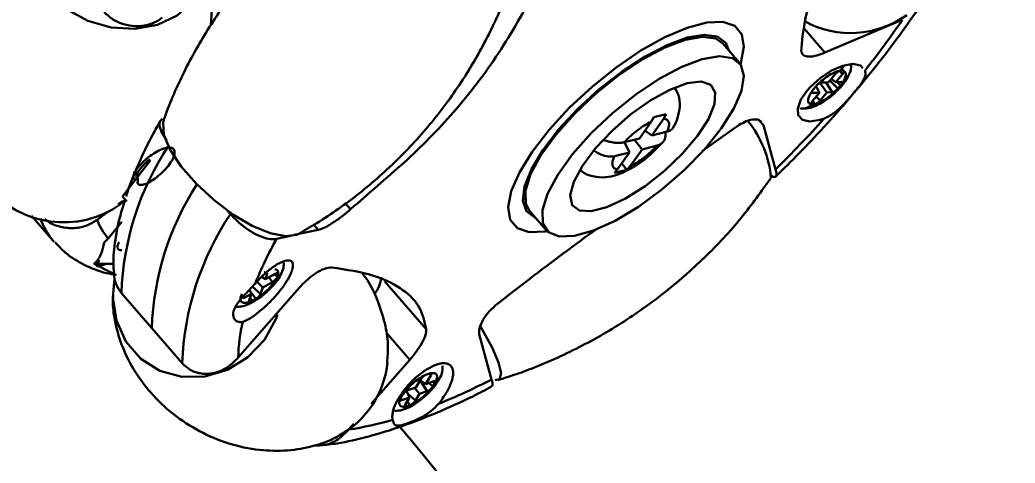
# Model space of a CAD drawing. Header units: millimetres. Extents: x 786 to 1380, y -734 to -314.
# Drawn here: x 1003.6 to 1030.66, y -477.11 to -465.05 of the extents above; entities that cross this region are included whole.
import ezdxf
from ezdxf import colors
from ezdxf.entities.mleader import LeaderData, LeaderLine
from ezdxf.math import Vec2, Vec3

# ---------------------------------------------------------------- set-up
doc = ezdxf.new("R2010")
doc.units = ezdxf.units.MM
doc.layers.add('粗实线层', color=7, linetype='Continuous', lineweight=15)

msp = doc.modelspace()

# ---------------------------------------------------------------- linework, layer by layer
at = {"layer": '粗实线层', "color": 7, "linetype": 'Continuous', "lineweight": 30}
for p, q in [((1025.4931, -465.9397), (1027.5949, -465.0511)), ((1021.9175, -465.538), (1021.8849, -465.5003)), ((1021.9878, -465.5262), (1021.9646, -465.4842)), ((1022.4306, -465.5316), (1022.4313, -465.469)), ((1023.1704, -466.221), (1022.7112, -465.6906)), ((1025.9256, -466.4291), (1025.9214, -466.4293)), ((1025.9833, -466.427), (1025.9256, -466.4291)), ((1025.7653, -466.5309), (1025.5797, -466.75)), ((1025.7863, -466.7424), (1025.6617, -466.6532)), ((1025.7863, -466.7424), (1025.9719, -466.5233)), ((1025.9287, -466.7371), (1025.7863, -466.7424)), ((1025.1737, -466.943), (1025.1476, -466.9799)), ((1025.2455, -466.8582), (1025.1737, -466.943)), ((1025.2822, -466.8209), (1025.2455, -466.8582)), ((1025.3403, -467.0328), (1025.2507, -466.8529)), ((1025.5468, -467.0251), (1025.3612, -466.7679)), ((1025.5797, -466.75), (1025.4016, -466.7566)), ((1025.6799, -467.0752), (1025.8086, -466.9556)), ((1025.8086, -466.9556), (1025.8453, -466.9182)), ((1025.8453, -466.9182), (1025.9171, -466.8334)), ((1025.9171, -466.8334), (1025.9432, -466.7966)), ((1025.3403, -467.0328), (1025.1547, -467.2519)), ((1025.1621, -467.0393), (1025.3403, -467.0328)), ((1025.3612, -467.2443), (1025.5468, -467.0251)), ((1025.5468, -467.0251), (1025.6892, -467.0199)), ((1024.8691, -467.4641), (1024.8935, -467.465)), ((1024.8931, -467.4649), (1024.9027, -467.465)), ((1025.1473, -467.348), (1025.2051, -467.3458)), ((1020.7682, -467.8222), (1020.4457, -468.2779)), ((1020.7682, -467.8222), (1020.839, -467.6986)), ((1020.7876, -468.1929), (1021.1102, -467.7372)), ((1021.1774, -467.6146), (1020.839, -467.6986)), ((1021.1774, -467.6146), (1021.1102, -467.7372)), ((1020.5983, -468.0622), (1020.7876, -468.1929)), ((1021.1982, -468.0909), (1020.7876, -468.1929)), ((1023.1585, -467.9092), (1022.1638, -468.6134)), ((1024.1507, -469.1177), (1023.8172, -467.9185)), ((1020.0351, -468.3799), (1020.4457, -468.2779)), ((1020.519, -468.5725), (1020.3117, -468.3112)), ((1020.0413, -468.3783), (1020.1771, -468.6574)), ((1020.1965, -469.0282), (1020.519, -468.5725)), ((1020.9296, -468.4705), (1020.519, -468.5725)), ((1020.7397, -468.7224), (1021.0811, -468.3789)), ((1007.1582, -468.8652), (1006.3924, -469.8568)), ((1019.7665, -468.7594), (1020.1771, -468.6574)), ((1020.1771, -468.6574), (1019.8545, -469.1131)), ((1019.7674, -469.2127), (1019.8545, -469.1131)), ((1019.7674, -469.2127), (1020.1057, -469.1287)), ((1019.9672, -468.954), (1020.1057, -469.1287)), ((1020.1965, -469.0282), (1020.1057, -469.1287)), ((1017.3871, -469.3955), (1017.4198, -469.4332)), ((1017.3598, -469.4721), (1017.398, -469.5011)), ((1006.4067, -469.9742), (1006.2793, -470.0663)), ((1006.3302, -470.0644), (1006.4744, -469.9412)), ((1006.3924, -469.8568), (1006.5086, -469.991)), ((1006.3924, -469.8568), (1006.5073, -469.9927)), ((1017.2781, -469.9318), (1017.3401, -469.9401)), ((1006.0255, -470.2499), (1005.7008, -470.4847)), ((1009.3265, -470.3318), (1009.2416, -470.2338)), ((1017.4575, -470.2405), (1017.9167, -470.7708)), ((1003.9191, -470.3794), (1004.5088, -471.0603)), ((1006.3774, -470.5473), (1006.0018, -470.9936)), ((1006.3698, -470.5544), (1006.3774, -470.5473)), ((1011.0634, -470.901), (1011.7109, -470.7623)), ((1004.5088, -471.0603), (1004.535, -471.0899)), ((1006.0018, -470.9936), (1005.8972, -471.1099)), ((1010.5816, -471.0042), (1010.9729, -470.9204)), ((1005.7134, -471.7592), (1005.7495, -471.573)), ((1005.6103, -471.684), (1006.1539, -471.6862)), ((1005.7134, -471.7592), (1005.6456, -471.6809)), ((1005.9421, -471.6991), (1005.7134, -471.7592)), ((1006.1993, -471.9877), (1005.7479, -471.7501)), ((1010.2776, -472.1044), (1010.1815, -472.0388)), ((1010.2513, -471.9124), (1010.2451, -471.9159)), ((1010.2776, -472.1044), (1010.3337, -471.9306)), ((1010.5431, -471.9557), (1010.2776, -472.1044)), ((1010.5865, -472.075), (1010.6039, -472.0412)), ((1010.6039, -472.0412), (1010.6256, -471.9739)), ((1010.6256, -471.9739), (1010.6272, -471.9489)), ((1011.2046, -472.3318), (1009.5412, -474.2297)), ((1009.8974, -472.501), (1009.8431, -472.3933)), ((1010.2053, -472.3287), (1010.0498, -472.1702)), ((1010.1492, -472.5025), (1010.2053, -472.3287)), ((1010.2053, -472.3287), (1010.4708, -472.18)), ((1007.1907, -473.4346), (1006.3638, -472.4798)), ((1009.6028, -472.6017), (1009.6011, -472.6267)), ((1009.6011, -472.6267), (1009.6028, -472.6303)), ((1009.6245, -472.5344), (1009.6028, -472.6017)), ((1009.6418, -472.5006), (1009.6245, -472.5344)), ((1009.6852, -472.6199), (1009.8974, -472.501)), ((1009.8974, -472.501), (1009.8414, -472.6748)), ((1009.9238, -472.6929), (1010.01, -472.6447)), ((1010.01, -472.6447), (1010.0162, -472.6413)), ((1009.8542, -472.7632), (1009.9646, -472.7083)), ((1009.966, -472.7076), (1009.9741, -472.703)), ((1007.1907, -473.4346), (1008.0177, -474.3894)), ((1016.0965, -473.6324), (1016.43, -474.8317)), ((1013.1525, -475.4944), (1014.204, -474.2947)), ((1014.5056, -474.8206), (1014.3643, -475.0505)), ((1014.6347, -474.9558), (1014.4851, -474.8539)), ((1014.6577, -474.6942), (1014.6181, -474.7133)), ((1014.6347, -474.9558), (1014.7761, -474.7259)), ((1014.7388, -474.6658), (1014.6577, -474.6942)), ((1014.7701, -474.6602), (1014.7388, -474.6658)), ((1014.9809, -474.8543), (1014.9892, -474.8398)), ((1014.9957, -474.831), (1015.0075, -474.8096)), ((1014.3643, -475.0505), (1014.1547, -475.1238)), ((1014.4708, -475.2224), (1014.3347, -475.0608)), ((1014.8443, -474.8825), (1014.6347, -474.9558)), ((1014.8323, -475.0226), (1014.8782, -474.948)), ((1014.8782, -474.948), (1014.8815, -474.9427)), ((1014.9743, -474.874), (1014.9789, -474.8662)), ((1013.9994, -475.2556), (1013.9535, -475.3301)), ((1013.9908, -475.3903), (1014.2003, -475.317)), ((1014.0027, -475.2502), (1013.9994, -475.2556)), ((1014.2003, -475.317), (1014.0873, -475.5008)), ((1014.2003, -475.317), (1014.1156, -475.1427)), ((1014.3577, -475.4062), (1014.4708, -475.2224)), ((1014.4708, -475.2224), (1014.6803, -475.1491)), ((1014.0933, -475.5666), (1014.1246, -475.561)), ((1014.1246, -475.561), (1014.2057, -475.5326)), ((1014.2057, -475.5326), (1014.2453, -475.5134)), ((1012.5406, -476.1926), (1012.6802, -476.0333))]:
    msp.add_line(p, q, dxfattribs=at)
at = {"layer": '粗实线层', "color": 8, "linetype": 'Continuous', "lineweight": 30}
for p, q in [((1025.4931, -465.9397), (1024.926, -465.2849)), ((1025.9719, -466.5233), (1025.8867, -466.4381)), ((1025.8453, -466.9182), (1025.6244, -466.6973)), ((1025.9171, -466.8334), (1025.8247, -466.741)), ((1025.1383, -467.0003), (1025.1621, -467.0393)), ((1025.6892, -467.0199), (1025.526, -466.752)), ((1025.1507, -467.2566), (1025.2051, -467.3458)), ((1025.2529, -467.1359), (1025.3612, -467.2443)), ((1024.8461, -467.4607), (1024.8925, -467.4649)), ((1025.1432, -467.3482), (1025.1194, -467.3091)), ((1023.8172, -467.9185), (1023.7068, -467.791)), ((1012.5955, -470.2005), (1012.4506, -470.0332)), ((1011.7109, -470.7623), (1011.5936, -470.6269)), ((1010.4708, -472.18), (1010.3765, -472.0491)), ((1010.5188, -471.9694), (1010.6039, -472.0412)), ((1010.6256, -471.9739), (1010.5834, -471.9384)), ((1010.0162, -472.6413), (1009.8561, -472.419)), ((1009.9168, -472.3064), (1010.1492, -472.5025)), ((1014.6487, -473.4621), (1013.5197, -472.1583)), ((1009.6242, -472.5352), (1009.6852, -472.6199)), ((1009.9238, -472.6929), (1009.8628, -472.6083)), ((1014.204, -474.2947), (1013.5642, -473.556)), ((1014.6803, -475.1491), (1014.4885, -474.8562)), ((1014.7761, -474.7259), (1014.7179, -474.6731)), ((1014.8323, -475.0226), (1014.7244, -474.9245)), ((1014.8815, -474.9427), (1014.8234, -474.8898)), ((1014.8902, -474.9399), (1014.8782, -474.948)), ((1013.9526, -475.332), (1013.9908, -475.3903)), ((1014.1533, -475.2202), (1014.3577, -475.4062)), ((1014.1246, -475.561), (1014.0863, -475.5025)), ((1014.2057, -475.5326), (1014.1346, -475.424))]:
    msp.add_line(p, q, dxfattribs=at)
at = {"layer": '粗实线层', "color": 7, "linetype": 'Continuous', "lineweight": 30, "flags": 128}
for points in [[(1008.4469, -464.337), (1008.2958, -464.5578), (1007.8804, -464.9316), (1007.3455, -465.1837), (1006.731, -465.2955), (1006.0824, -465.2586), (1005.4478, -465.0759), (1004.8742, -464.7609), (1004.4042, -464.3369)], [(1017.9431, -470.7986), (1017.8889, -470.808), (1017.4511, -470.8242), (1017.1285, -470.7154), (1016.9351, -470.4865), (1016.8793, -470.1473), (1016.9635, -469.7128), (1017.1842, -469.202), (1017.5316, -468.6371), (1017.9906, -468.0428), (1018.5411, -467.4452), (1019.159, -466.8703), (1019.8174, -466.3433), (1020.4874, -465.8872), (1021.1398, -465.5219), (1021.7461, -465.2634), (1022.2798, -465.123), (1022.7175, -465.1069), (1023.0401, -465.2157), (1023.2335, -465.4446), (1023.2893, -465.7838), (1023.2051, -466.2182), (1023.1942, -466.251)], [(1022.1647, -465.5092), (1021.6948, -465.5907), (1021.1381, -465.8002), (1020.5247, -466.1265), (1019.8874, -466.5519), (1019.2608, -467.0535), (1018.6786, -467.6043), (1018.1721, -468.1745), (1017.7688, -468.7335), (1017.4903, -469.2511), (1017.3516, -469.6993), (1017.3602, -470.0542), (1017.4575, -470.2405)], [(1022.8792, -465.8846), (1022.7944, -465.6754), (1022.5642, -465.5041), (1022.2096, -465.4562), (1021.7484, -465.5342), (1021.2038, -465.7341), (1020.6031, -466.0459), (1019.9763, -466.4539), (1019.355, -466.9378), (1018.7702, -467.4731), (1018.2513, -468.0332)], [(1022.7112, -465.6906), (1022.5224, -465.5602), (1022.1647, -465.5092)], [(1022.624, -466.0396), (1022.9817, -466.0905), (1023.2079, -466.2711), (1023.2906, -466.5717), (1023.2251, -466.9759), (1023.0151, -467.4622), (1022.6718, -468.0041), (1022.2138, -468.5726), (1021.6658, -469.1369), (1021.0573, -469.6667), (1020.421, -470.1333), (1019.7914, -470.5117), (1019.2023, -470.7814), (1018.6856, -470.9279), (1018.269, -470.9433), (1017.975, -470.8267), (1017.8195, -470.5845), (1017.8109, -470.2297), (1017.9495, -469.7814), (1018.2281, -469.2638), (1018.6314, -468.7048), (1019.1379, -468.1346), (1019.7201, -467.5838), (1020.3467, -467.0822), (1020.9839, -466.6568), (1021.5974, -466.3306), (1022.1541, -466.1211), (1022.624, -466.0396)], [(1026.525, -466.3632), (1026.4583, -466.2907), (1026.2488, -466.2472), (1025.9755, -466.297), (1025.6685, -466.4316), (1025.3621, -466.6335), (1025.091, -466.8788), (1025.0199, -466.9583), (1024.8391, -467.2183), (1024.7504, -467.4564), (1024.7634, -467.6467), (1024.8782, -467.7689), (1025.0847, -467.8104), (1025.3621, -467.768), (1025.4723, -467.7333), (1025.4723, -467.7333)], [(1019.2528, -468.5435), (1019.7044, -468.065), (1020.2183, -467.6184), (1020.7564, -467.2369), (1021.2786, -466.9488), (1021.7463, -466.7754), (1022.1249, -466.7296), (1022.3861, -466.8148), (1022.5107, -467.0247), (1022.4894, -467.3437), (1022.3238, -467.7481), (1022.0262, -468.208), (1021.6186, -468.6893), (1021.1313, -469.1562), (1020.6004, -469.5741), (1020.0652, -469.9121), (1019.5656, -470.145), (1019.1385, -470.2556), (1018.8156, -470.2357), (1018.6209, -470.0868), (1018.5687, -469.8199), (1018.663, -469.4548), (1018.8968, -469.0185), (1019.2528, -468.5435)], [(1025.9432, -466.7966), (1025.9497, -466.7836), (1025.9538, -466.7718), (1025.9555, -466.7614), (1025.9548, -466.7526), (1025.9516, -466.7456), (1025.9461, -466.7407), (1025.9384, -466.7378), (1025.9287, -466.7371)], [(1025.1476, -466.9799), (1025.1411, -466.9929), (1025.137, -467.0047), (1025.1353, -467.0151), (1025.136, -467.0239), (1025.1392, -467.0308), (1025.1447, -467.0358), (1025.1524, -467.0387), (1025.1621, -467.0393)], [(1025.1329, -467.3474), (1025.1241, -467.3436), (1025.1185, -467.3369), (1025.1163, -467.3274), (1025.1176, -467.3155), (1025.1222, -467.3016), (1025.1301, -467.286), (1025.1411, -467.2692), (1025.1547, -467.2519)], [(1025.1432, -467.3482), (1025.1452, -467.3481), (1025.1473, -467.348)], [(1007.5155, -467.7667), (1007.4947, -467.8481), (1007.5215, -468.1762), (1007.6899, -468.5818), (1007.9874, -469.035), (1008.392, -469.5021), (1008.8735, -469.9485), (1009.3964, -470.3411), (1009.9218, -470.6507), (1010.4107, -470.8544), (1010.827, -470.9371), (1011.1396, -470.8927), (1011.1816, -470.8721)], [(1018.2513, -468.0332), (1017.8244, -468.5899), (1017.5107, -469.1153), (1017.3261, -469.583), (1017.2799, -469.9696), (1017.3742, -470.2557), (1017.6044, -470.427), (1017.6255, -470.4345)], [(1006.7076, -469.1709), (1006.7066, -469.2613), (1006.7212, -469.2865)], [(1010.612, -473.0667), (1010.5735, -473.1708), (1010.2553, -473.7493), (1009.8025, -474.2281), (1009.2487, -474.5717), (1008.6351, -474.7545), (1008.0071, -474.7631), (1007.4112, -474.5968), (1006.8918, -474.2678), (1006.4873, -473.8007), (1006.2276, -473.2301), (1006.1322, -472.5982), (1006.1769, -472.0918)], [(1010.6272, -471.9489), (1010.6235, -471.9424), (1010.6175, -471.938), (1010.6093, -471.9356), (1010.5991, -471.9354), (1010.5871, -471.9374), (1010.5736, -471.9415), (1010.5588, -471.9477), (1010.5431, -471.9557)], [(1009.8688, -472.7132), (1009.86, -472.7134), (1009.8526, -472.712), (1009.8466, -472.7091), (1009.8423, -472.7048), (1009.8395, -472.6992), (1009.8385, -472.6922), (1009.8391, -472.684), (1009.8414, -472.6748)], [(1016.1252, -473.401), (1016.1709, -473.4762), (1016.4398, -473.9615), (1016.6162, -474.3669), (1016.6872, -474.6624), (1016.6475, -474.8261), (1016.5295, -474.8524)], [(1014.7701, -474.6602), (1014.7789, -474.6619), (1014.7856, -474.6657), (1014.79, -474.6716), (1014.792, -474.6795), (1014.7915, -474.689), (1014.7887, -474.7001), (1014.7835, -474.7125), (1014.7761, -474.7259)], [(1015.0074, -474.8097), (1015.0045, -474.8176), (1014.993, -474.8418)], [(1014.8893, -474.9285), (1014.8951, -474.914), (1014.8975, -474.9013), (1014.8964, -474.891), (1014.892, -474.8834), (1014.8842, -474.8786), (1014.8735, -474.8768), (1014.86, -474.8781), (1014.8443, -474.8825)], [(1013.9375, -475.376), (1013.9389, -475.3828), (1013.9419, -475.3882), (1013.9465, -475.3923), (1013.9527, -475.3949), (1013.9604, -475.396), (1013.9693, -475.3956), (1013.9795, -475.3937), (1013.9908, -475.3903)], [(1014.0933, -475.5666), (1014.0845, -475.5649), (1014.0778, -475.561), (1014.0734, -475.5551), (1014.0714, -475.5473), (1014.0718, -475.5377), (1014.0747, -475.5266), (1014.0799, -475.5142), (1014.0873, -475.5008)]]:
    msp.add_lwpolyline(points, dxfattribs=at)
at = {"layer": '粗实线层', "color": 7, "linetype": 'Continuous', "lineweight": 30}
for centre, radius, start, end in [((1026.1944, -462.7945), 2.6142, 241.42, 305.53379), ((1008.5373, -452.0399), 23.0756, 321.43856, 325.67741), ((1026.0065, -466.7243), 0.3091, 108.36666, 141.27322), ((1025.9247, -466.5011), 0.0719, 92.58857, 102.51081), ((1025.8958, -466.439), 0.1135, 312.04399, 358.56116), ((1025.4475, -466.9849), 0.2328, 101.38032, 135.24933), ((1025.6433, -466.7916), 0.2328, 281.37979, 315.24782), ((1025.0804, -467.0055), 0.3686, 298.92073, 319.62585), ((1024.8927, -467.138), 0.3269, 269.95513, 319.99404), ((1025.1412, -467.3073), 0.0409, 258.31661, 272.77614), ((1021.1386, -469.6188), 2.9, 5.14647, 38.76823), ((1001.2806, -445.9625), 32.5454, 314.64497, 318.01491), ((1004.7868, -467.8753), 2.6837, 219.40763, 305.33421), ((1014.9062, -473.7049), 7.7202, 147.22566, 177.99334), ((1007.2573, -469.9074), 1.6601, 200.34795, 220.8642), ((1015.8631, -474.6802), 7.8509, 146.36692, 177.87763), ((1020.6619, -476.5556), 11.5078, 151.15771, 157.90055), ((1010.3685, -472.1211), 0.2394, 114.89039, 119.33884), ((1010.2929, -471.8677), 0.3594, 299.6633, 324.77367), ((1012.6798, -472.0193), 0.7428, 318.9262, 357.95946), ((1009.9534, -472.6209), 0.0805, 280.70704, 352.86833), ((1009.8686, -472.3783), 0.3016, 299.3094, 303.12271), ((1009.8799, -472.3759), 0.2976, 301.03683, 334.82772), ((1013.8238, -474.2868), 4.283, 166.19203, 179.23649), ((1011.0396, -474.1051), 2.5735, 298.89235, 354.38703), ((1014.7993, -475.0159), 0.3526, 120.9132, 146.37211), ((1014.8236, -474.7692), 0.1829, 288.47786, 340.29222), ((1008.0246, -458.385), 18.4701, 292.15267, 297.07021), ((1014.2856, -475.4365), 0.339, 112.71039, 143.56987), ((1014.5616, -474.8565), 0.3157, 292.08765, 315.09583), ((1014.7469, -474.8593), 0.1583, 328.23405, 334.09512), ((1014.1909, -475.3666), 0.2213, 143.60001, 148.28719), ((1014.0641, -475.2109), 0.3526, 300.91327, 326.37211), ((1011.3126, -467.7474), 8.5341, 278.27318, 286.505), ((979.6818, -505.3068), 45, 357.39587, 40.44235), ((979.6818, -505.3068), 45, 139.94385, 357.39587)]:
    msp.add_arc(centre, radius, start, end, dxfattribs=at)
at = {"layer": '粗实线层', "color": 8, "linetype": 'Continuous', "lineweight": 30}
for centre, radius, start, end in [((1025.5939, -466.1855), 0.3995, 322.093, 343.66781), ((1025.6053, -466.1757), 0.4052, 321.26712, 342.87908), ((1024.8795, -467.1299), 0.3339, 262.35356, 319.35141), ((1014.1572, -472.7623), 7.7984, 146.70898, 177.92358), ((1005.8969, -469.8697), 1.8288, 198.57954, 220.6189), ((1009.9227, -472.6226), 0.0954, 301.96393, 348.7077), ((1014.8189, -474.739), 0.2022, 290.38686, 329.44237)]:
    msp.add_arc(centre, radius, start, end, dxfattribs=at)
at = {"layer": '粗实线层', "color": 7, "linetype": 'Continuous', "lineweight": 30}
for points, knots in [([(1013.2838, -460.9651), (1013.1149, -461.0614), (1012.5378, -461.3905), (1011.6049, -462.0577), (1010.5334, -463.0037), (1009.5738, -464.0673), (1008.7398, -465.2251), (1008.0577, -466.4392), (1007.6802, -467.3053), (1007.5223, -467.7492), (1007.5124, -467.7771)], [0, 0, 0, 0, 0.0644546, 0.2202389, 0.3767228, 0.5330493, 0.6888147, 0.8436513, 0.9901572, 1, 1, 1, 1]), ([(1026.3646, -461.2156), (1026.1377, -461.7061), (1025.679, -462.6972), (1025.247, -464.0116), (1024.9078, -465.0885), (1024.8691, -465.6358), (1024.8495, -465.9126)], [0, 0, 0, 0, 0.2473953, 0.4999986, 0.7471036, 1, 1, 1, 1]), ([(1004.5218, -461.7603), (1004.3982, -461.862), (1004.0357, -462.1604), (1003.4883, -462.7772), (1002.925, -463.619), (1002.4804, -464.5669), (1002.1768, -465.5815), (1002.0277, -466.6239), (1002.0396, -467.6476), (1002.1499, -468.3553), (1002.2488, -468.7081), (1002.2626, -468.7573)], [0, 0, 0, 0, 0.0650827, 0.1910044, 0.3204287, 0.4523887, 0.585497, 0.7185484, 0.8501535, 0.9791085, 1, 1, 1, 1]), ([(1008.7968, -465.1916), (1008.816, -464.8471), (1008.8376, -464.4593), (1008.7743, -464.0951), (1008.7672, -464.0545)], [0, 0, 0, 0, 0.8884618, 1, 1, 1, 1]), ([(1011.1683, -470.8751), (1011.3393, -470.7776), (1011.9186, -470.4473), (1012.8536, -469.7787), (1013.9251, -468.8328), (1014.8848, -467.7691), (1015.7187, -466.6114), (1016.4009, -465.3972), (1016.7787, -464.5301), (1016.937, -464.0851), (1016.9473, -464.0561)], [0, 0, 0, 0, 0.0651962, 0.2207925, 0.3770876, 0.5332255, 0.688803, 0.8434528, 0.989782, 1, 1, 1, 1]), ([(1012.5955, -470.2005), (1012.8405, -469.9876), (1013.3319, -469.5607), (1014.0608, -468.929), (1014.752, -468.2646), (1015.4191, -467.5466), (1016.0493, -466.7754), (1016.6331, -465.9519), (1017.1463, -465.0981), (1017.4558, -464.5524), (1017.611, -464.2786)], [0, 0, 0, 0, 0.115697, 0.2320036, 0.349817, 0.4682998, 0.5989992, 0.7306372, 0.8649046, 1, 1, 1, 1]), ([(1005.8982, -464.8378), (1005.9719, -464.9088), (1006.1194, -465.0507), (1006.4225, -465.1814), (1006.752, -465.2352), (1007.0895, -465.1979), (1007.33, -465.0981), (1007.444, -465.0122), (1007.4731, -464.9903)], [0, 0, 0, 0, 0.1762442, 0.3523225, 0.5330201, 0.7249747, 0.929937, 1, 1, 1, 1]), ([(1026.2623, -467.0568), (1026.4494, -466.8346), (1026.8669, -466.3388), (1027.448, -465.5707), (1027.8557, -465.0098), (1028.0346, -464.7275), (1028.0439, -464.7127)], [0, 0, 0, 0, 0.2816389, 0.6285405, 0.9805385, 1, 1, 1, 1]), ([(1024.8495, -465.9126), (1024.8621, -465.9507), (1024.8873, -466.027), (1025.0436, -466.0598), (1025.254, -466.0336), (1025.4186, -465.969), (1025.4931, -465.9397)], [0, 0, 0, 0, 0.2614816, 0.5230067, 0.7840242, 1, 1, 1, 1]), ([(1026.5811, -466.4241), (1026.5903, -466.4766), (1026.6089, -466.5812), (1026.4959, -466.7674), (1026.3654, -466.9327), (1026.2097, -467.1178), (1026.0361, -467.3141), (1025.7734, -467.5811), (1025.573, -467.6824), (1025.4723, -467.7333)], [0, 0, 0, 0, 0.1529751, 0.3052314, 0.4722697, 0.5002388, 0.6662969, 0.8321755, 1, 1, 1, 1]), ([(1026.0093, -466.4418), (1026.0066, -466.4367), (1026.0019, -466.4279), (1025.9888, -466.4272), (1025.9833, -466.427)], [0, 0, 0, 0, 0.57924366, 1, 1, 1, 1]), ([(1026.006, -466.7684), (1026.0189, -466.7515), (1026.0759, -466.6769), (1026.1492, -466.5396), (1026.2132, -466.388), (1026.206, -466.2862), (1026.2038, -466.2554)], [0, 0, 0, 0, 0.1055541, 0.4652016, 0.8384831, 1, 1, 1, 1]), ([(1021.3657, -467.9801), (1021.3665, -467.9789), (1021.4212, -467.8945), (1021.4938, -467.7104), (1021.5571, -467.4171), (1021.5368, -467.1222), (1021.4455, -466.9641), (1021.4082, -466.8994)], [0, 0, 0, 0, 0.0038403, 0.2624891, 0.5447732, 0.8137097, 1, 1, 1, 1]), ([(1025.7128, -467.0815), (1025.805, -466.9957), (1025.9142, -466.8941), (1025.9936, -466.7854), (1026.006, -466.7684)], [0, 0, 0, 0, 0.8437005, 1, 1, 1, 1]), ([(1024.1578, -469.3082), (1024.3665, -469.1024), (1024.8154, -468.6595), (1025.4789, -467.9521), (1025.9743, -467.4058), (1026.2249, -467.1021), (1026.2623, -467.0568)], [0, 0, 0, 0, 0.2783454, 0.5989787, 0.9401923, 1, 1, 1, 1]), ([(1024.9962, -467.4482), (1025.0186, -467.4483), (1025.0977, -467.4487), (1025.2281, -467.3938), (1025.4089, -467.3076), (1025.5748, -467.1963), (1025.6764, -467.1118), (1025.7128, -467.0815)], [0, 0, 0, 0, 0.0891832, 0.31436, 0.5551004, 0.8406044, 1, 1, 1, 1]), ([(1024.8815, -467.4625), (1024.8645, -467.4622), (1024.845, -467.4618), (1024.8267, -467.4548), (1024.8243, -467.4539)], [0, 0, 0, 0, 0.868286, 1, 1, 1, 1]), ([(1025.2051, -467.3458), (1025.2141, -467.3446), (1025.2297, -467.3423), (1025.2501, -467.3323), (1025.2586, -467.3281)], [0, 0, 0, 0, 0.5802418, 1, 1, 1, 1]), ([(1007.4317, -467.7898), (1007.3561, -467.9215), (1007.1271, -468.3202), (1006.8294, -468.9592), (1006.5917, -469.5159), (1006.5068, -469.8053), (1006.4921, -469.8554)], [0, 0, 0, 0, 0.1822793, 0.5520205, 0.9224831, 1, 1, 1, 1]), ([(1007.5951, -468.3167), (1007.5641, -468.2768), (1007.4747, -468.1615), (1007.406, -467.9906), (1007.3884, -467.8266), (1007.4459, -467.7693), (1007.4738, -467.7414)], [0, 0, 0, 0, 0.1499295, 0.4333383, 0.7241824, 1, 1, 1, 1]), ([(1023.7632, -467.8416), (1023.754, -467.8256), (1023.7195, -467.7659), (1023.5756, -467.7465), (1023.3742, -467.7887), (1023.2244, -467.8724), (1023.1585, -467.9092)], [0, 0, 0, 0, 0.1168449, 0.4353611, 0.7517079, 1, 1, 1, 1]), ([(1021.3639, -467.979), (1021.3579, -467.9901), (1021.3421, -468.0195), (1021.3006, -468.0505), (1021.2502, -468.076), (1021.2156, -468.086), (1021.1982, -468.0909)], [0, 0, 0, 0, 0.211154, 0.5543443, 0.7758627, 1, 1, 1, 1]), ([(1020.0351, -468.3799), (1020.0064, -468.3854), (1019.948, -468.3968), (1019.8438, -468.3969), (1019.7296, -468.3847), (1019.6098, -468.358), (1019.5243, -468.3341), (1019.4813, -468.3167), (1019.4785, -468.3155)], [0, 0, 0, 0, 0.1953685, 0.3963477, 0.5917373, 0.7929163, 0.9861345, 1, 1, 1, 1]), ([(1020.9296, -468.4705), (1020.9801, -468.4494), (1021.0812, -468.4073), (1021.1586, -468.2723), (1021.1543, -468.1543), (1021.1524, -468.1023)], [0, 0, 0, 0, 0.3586662, 0.7174933, 1, 1, 1, 1]), ([(1006.7445, -469.1764), (1006.7731, -469.2583), (1006.8292, -469.4194), (1006.7843, -469.4891), (1006.8501, -469.5449), (1006.9561, -469.5374), (1007.1062, -469.4782), (1007.2787, -469.3702), (1007.4545, -469.2254), (1007.6129, -469.0593), (1007.7351, -468.8901), (1007.8067, -468.7362), (1007.8191, -468.6141), (1007.7703, -468.5369), (1007.6653, -468.5123), (1007.5149, -468.5426), (1007.3355, -468.6236), (1007.1469, -468.7455), (1006.9696, -468.8937), (1006.8235, -469.0503), (1006.7233, -469.1979), (1006.6831, -469.3156), (1006.6912, -469.3875), (1006.732, -469.3972), (1006.7449, -469.4003)], [0, 0, 0, 0, 0.0481194, 0.09465, 0.1411418, 0.1876151, 0.2340916, 0.2805933, 0.3271409, 0.3737416, 0.4203031, 0.4668152, 0.5132967, 0.5597686, 0.606253, 0.6527715, 0.6993437, 0.7459395, 0.7924781, 0.838975, 0.8854498, 0.9319243, 0.9784204, 1, 1, 1, 1]), ([(1019.2125, -468.5974), (1019.2216, -468.6051), (1019.2957, -468.6682), (1019.4524, -468.7364), (1019.6338, -468.7805), (1019.7288, -468.7654), (1019.7665, -468.7594)], [0, 0, 0, 0, 0.0492282, 0.4044291, 0.7632781, 1, 1, 1, 1]), ([(1007.1416, -468.8435), (1007.1159, -468.8629), (1007.0362, -468.923), (1006.924, -469.0395), (1006.8223, -469.1731), (1006.775, -469.2832), (1006.768, -469.3497), (1006.792, -469.3622), (1006.7962, -469.3644)], [0, 0, 0, 0, 0.101493, 0.3147526, 0.5280128, 0.7412732, 0.9545334, 1, 1, 1, 1]), ([(1018.841, -469.1351), (1018.8494, -469.1433), (1018.9416, -469.2331), (1019.1868, -469.3234), (1019.5201, -469.3463), (1019.8132, -469.2796), (1020.0649, -469.1779), (1020.3071, -469.046), (1020.5338, -468.8936), (1020.6788, -468.773), (1020.7397, -468.7224)], [0, 0, 0, 0, 0.0164378, 0.1795369, 0.3507823, 0.5080406, 0.6353178, 0.7534578, 0.8964482, 1, 1, 1, 1]), ([(1006.7677, -469.1259), (1006.7633, -469.1346), (1006.7546, -469.152), (1006.746, -469.1691), (1006.7417, -469.1777)], [0, 0, 0, 0, 0.4999104, 1, 1, 1, 1]), ([(1024.0249, -469.2847), (1024.0518, -469.3), (1024.1241, -469.3413), (1024.1774, -469.3076), (1024.1805, -469.2192), (1024.1567, -469.1383), (1024.1507, -469.1177)], [0, 0, 0, 0, 0.1951825, 0.526007, 0.8792498, 1, 1, 1, 1]), ([(1016.6053, -474.8463), (1016.7961, -474.7857), (1017.4626, -474.5742), (1018.5687, -474.0998), (1019.8833, -473.3755), (1021.1098, -472.5148), (1022.2292, -471.5327), (1023.2163, -470.4835), (1023.7607, -469.7176), (1024.0199, -469.353)], [0, 0, 0, 0, 0.0639983, 0.2234825, 0.3830444, 0.5419113, 0.6999831, 0.8571697, 1, 1, 1, 1]), ([(1006.4583, -469.9673), (1006.409, -470.1211), (1006.2823, -470.5167), (1006.1807, -471.1186), (1006.1287, -471.6223), (1006.1576, -471.886), (1006.1634, -471.9393)], [0, 0, 0, 0, 0.2209755, 0.5683739, 0.9128116, 1, 1, 1, 1]), ([(1011.7109, -470.7623), (1011.7691, -470.7448), (1011.8857, -470.7098), (1012.1282, -470.5641), (1012.3759, -470.3883), (1012.5284, -470.2578), (1012.5955, -470.2005)], [0, 0, 0, 0, 0.2650185, 0.5300949, 0.7933657, 1, 1, 1, 1]), ([(1005.7008, -470.4847), (1005.6051, -470.547), (1005.4135, -470.6716), (1005.0394, -470.7337), (1004.6703, -470.6823), (1004.4065, -470.5802), (1004.3043, -470.4874), (1004.2855, -470.4703)], [0, 0, 0, 0, 0.245544, 0.4913299, 0.7288862, 0.9501189, 1, 1, 1, 1]), ([(1009.3265, -470.3318), (1009.3975, -470.4072), (1009.5395, -470.558), (1009.8005, -470.7571), (1010.0673, -470.9128), (1010.3229, -471.0088), (1010.4909, -471.0268), (1010.5632, -471.0088), (1010.5816, -471.0042)], [0, 0, 0, 0, 0.1762442, 0.3523225, 0.5330201, 0.7249747, 0.929937, 1, 1, 1, 1]), ([(1019.2913, -470.7327), (1018.9864, -470.955), (1018.0713, -471.6224), (1017.1636, -472.3252), (1016.5583, -472.7939)], [0, 0, 0, 0, 0.3331536, 1, 1, 1, 1]), ([(1004.5594, -471.0942), (1004.6485, -471.1929), (1004.8746, -471.4436), (1005.3557, -471.7268), (1005.827, -471.924), (1006.1396, -471.9706), (1006.2301, -471.9841)], [0, 0, 0, 0, 0.2075117, 0.5270792, 0.862977, 1, 1, 1, 1]), ([(1005.8972, -471.1099), (1005.8474, -471.3114), (1005.7876, -471.5533), (1005.6356, -471.6653), (1005.6102, -471.684)], [0, 0, 0, 0, 0.8328807, 1, 1, 1, 1]), ([(1006.3744, -471.31), (1006.3491, -471.3119), (1006.2871, -471.3165), (1006.2513, -471.2606), (1006.2532, -471.182), (1006.2924, -471.1146), (1006.3049, -471.0932)], [0, 0, 0, 0, 0.2189737, 0.5357442, 0.8527931, 1, 1, 1, 1]), ([(1009.6646, -473.2646), (1009.7294, -473.2358), (1009.8589, -473.1781), (1010.1203, -472.9868), (1010.3929, -472.7412), (1010.6491, -472.4596), (1010.8566, -472.1755), (1010.9616, -471.9784), (1011.023, -471.8122), (1011.041, -471.6772), (1010.9738, -471.586), (1010.8238, -471.5879), (1010.6076, -471.6844), (1010.3513, -471.8677), (1010.1414, -472.0656), (1010.0291, -472.1927), (1009.9995, -472.2262)], [0, 0, 0, 0, 0.0798715, 0.159749, 0.2394301, 0.3187129, 0.3975675, 0.4759723, 0.4999747, 0.5779757, 0.6559678, 0.7342073, 0.8128923, 0.8920072, 0.9715334, 1, 1, 1, 1]), ([(1010.2815, -472.4811), (1010.3721, -472.395), (1010.4961, -472.2771), (1010.6327, -472.0933), (1010.7195, -471.9395), (1010.7841, -471.7772), (1010.7751, -471.664), (1010.7717, -471.6221)], [0, 0, 0, 0, 0.3286867, 0.4504686, 0.6579383, 0.8732738, 1, 1, 1, 1]), ([(1012.0847, -471.7841), (1012.0203, -471.7905), (1011.8916, -471.8034), (1011.6463, -471.9336), (1011.4093, -472.1174), (1011.2684, -472.265), (1011.2046, -472.3318)], [0, 0, 0, 0, 0.2614816, 0.5230067, 0.7840242, 1, 1, 1, 1]), ([(1014.6487, -473.4621), (1014.6022, -473.2546), (1014.5081, -472.8357), (1014.0567, -472.3838), (1013.2635, -471.9617), (1012.4811, -471.8438), (1012.0847, -471.7841)], [0, 0, 0, 0, 0.2320376, 0.4683438, 0.7306462, 1, 1, 1, 1]), ([(1006.1592, -471.9401), (1006.1706, -472.0435), (1006.1928, -472.2447), (1006.3079, -472.4029), (1006.3638, -472.4798)], [0, 0, 0, 0, 0.5138384, 1, 1, 1, 1]), ([(1013.5866, -474.3571), (1013.5995, -474.2164), (1013.6304, -473.882), (1013.5483, -473.336), (1013.3503, -472.7013), (1013.1291, -472.2175), (1012.9458, -471.9837), (1012.919, -471.9495)], [0, 0, 0, 0, 0.15847925, 0.37661202, 0.64901818, 0.94867628, 1, 1, 1, 1]), ([(1006.1574, -472.3259), (1006.1444, -472.4664), (1006.1135, -472.8005), (1006.197, -473.3453), (1006.3879, -473.9849), (1006.7344, -474.6541), (1007.2241, -475.2929), (1007.8455, -475.8569), (1008.5737, -476.3103), (1009.3769, -476.6253), (1010.1889, -476.7766), (1010.9582, -476.776), (1011.6209, -476.6441), (1012.0535, -476.4891), (1012.2551, -476.3707), (1012.2823, -476.3547)], [0, 0, 0, 0, 0.0459671, 0.1093925, 0.1885988, 0.275729, 0.3681419, 0.4638827, 0.5615557, 0.6599805, 0.7578349, 0.8442545, 0.92444, 0.9898069, 1, 1, 1, 1]), ([(1009.6646, -473.2646), (1009.6131, -473.2696), (1009.5102, -473.2796), (1009.4066, -473.1596), (1009.3976, -473.0321), (1009.4384, -472.8857), (1009.5287, -472.7273), (1009.7476, -472.4959), (1009.9152, -472.3165), (1009.9995, -472.2262)], [0, 0, 0, 0, 0.1529752, 0.3052316, 0.47227, 0.5002015, 0.6662583, 0.8321355, 1, 1, 1, 1]), ([(1010.0333, -472.6309), (1010.0907, -472.594), (1010.1868, -472.5322), (1010.2748, -472.45), (1010.3102, -472.4169)], [0, 0, 0, 0, 0.5975496, 1, 1, 1, 1]), ([(1009.8688, -472.7132), (1009.8781, -472.7114), (1009.8943, -472.7082), (1009.9151, -472.6975), (1009.9238, -472.6929)], [0, 0, 0, 0, 0.5792437, 1, 1, 1, 1]), ([(1009.9951, -472.6883), (1010.0546, -472.651), (1010.1526, -472.5895), (1010.2452, -472.5116), (1010.2815, -472.4811)], [0, 0, 0, 0, 0.60728809, 1, 1, 1, 1]), ([(1009.4741, -472.8508), (1009.5273, -472.8521), (1009.6374, -472.8548), (1009.7598, -472.8114), (1009.834, -472.7735), (1009.8542, -472.7632)], [0, 0, 0, 0, 0.40494022, 0.83857488, 1, 1, 1, 1]), ([(1016.5583, -472.7939), (1016.4779, -472.8698), (1016.317, -473.0216), (1016.1563, -473.2661), (1016.0788, -473.4814), (1016.091, -473.5854), (1016.0965, -473.6324)], [0, 0, 0, 0, 0.2614816, 0.5230067, 0.7840242, 1, 1, 1, 1]), ([(1014.204, -474.2947), (1014.2762, -474.2085), (1014.4207, -474.0361), (1014.5698, -473.7817), (1014.6509, -473.5823), (1014.6494, -473.4988), (1014.6487, -473.4621)], [0, 0, 0, 0, 0.2650185, 0.5300949, 0.7933657, 1, 1, 1, 1]), ([(1009.5412, -474.2297), (1009.4507, -474.3245), (1009.2697, -474.5141), (1008.9117, -474.6674), (1008.551, -474.6911), (1008.2341, -474.5936), (1008.0858, -474.4537), (1008.0177, -474.3894)], [0, 0, 0, 0, 0.21577441, 0.43176135, 0.64051642, 0.83492696, 1, 1, 1, 1]), ([(1014.9892, -475.4917), (1015.0265, -475.4427), (1015.1022, -475.3432), (1015.1975, -475.192), (1015.2771, -475.0429), (1015.336, -474.9023), (1015.3734, -474.7715), (1015.3873, -474.6565), (1015.3773, -474.558), (1015.344, -474.4807), (1015.2874, -474.4249), (1015.2105, -474.3932), (1015.114, -474.3857), (1015.0166, -474.4006), (1014.9106, -474.4325), (1014.7973, -474.4806), (1014.661, -474.5571), (1014.5205, -474.6537), (1014.3821, -474.7662), (1014.247, -474.8932), (1014.1215, -475.0294), (1014.007, -475.1733), (1013.909, -475.319), (1013.8289, -475.4649), (1013.7708, -475.6047), (1013.7355, -475.7372), (1013.7274, -475.831), (1013.731, -475.8937), (1013.735, -475.9178), (1013.7371, -475.9298)], [0, 0, 0, 0, 0.0393726, 0.0798849, 0.1192578, 0.1597777, 0.1990517, 0.2394756, 0.2785529, 0.3187754, 0.3576413, 0.397647, 0.4362916, 0.4760683, 0.4999896, 0.5384381, 0.5780048, 0.6164524, 0.6560085, 0.6945803, 0.7342583, 0.7730496, 0.8129538, 0.8519568, 0.8920794, 0.9312845, 0.9716169, 0.985783, 1, 1, 1, 1]), ([(1014.9892, -474.8398), (1015.0038, -474.8153), (1015.0546, -474.7299), (1015.1001, -474.6072), (1015.0923, -474.4991), (1015.0896, -474.4622)], [0, 0, 0, 0, 0.2094347, 0.7295815, 1, 1, 1, 1]), ([(1016.43, -474.8317), (1016.4464, -474.8936), (1016.4728, -474.9933), (1016.4336, -475.011), (1016.4187, -475.0178)], [0, 0, 0, 0, 0.6210607, 1, 1, 1, 1]), ([(1011.7822, -476.6208), (1011.9288, -476.6064), (1012.3438, -476.5657), (1013.0808, -476.3918), (1013.985, -476.116), (1014.9322, -475.7463), (1015.747, -475.3832), (1016.2535, -475.1158), (1016.4233, -475.0261)], [0, 0, 0, 0, 0.1087898, 0.3079298, 0.5063651, 0.7040753, 0.9007696, 1, 1, 1, 1]), ([(1014.599, -475.3066), (1014.6889, -475.2205), (1014.812, -475.1025), (1014.9269, -474.9531), (1014.959, -474.8938), (1014.9723, -474.8693)], [0, 0, 0, 0, 0.612462, 0.8393849, 1, 1, 1, 1]), ([(1014.7852, -475.0794), (1014.7961, -475.0682), (1014.8147, -475.049), (1014.8271, -475.0304), (1014.8323, -475.0226)], [0, 0, 0, 0, 0.5792437, 1, 1, 1, 1]), ([(1013.9535, -475.3301), (1013.9479, -475.3404), (1013.9383, -475.358), (1013.9377, -475.3707), (1013.9375, -475.376)], [0, 0, 0, 0, 0.58024182, 1, 1, 1, 1]), ([(1014.049, -475.6389), (1014.0698, -475.6326), (1014.1483, -475.6088), (1014.295, -475.5301), (1014.4612, -475.4217), (1014.5627, -475.337), (1014.599, -475.3066)], [0, 0, 0, 0, 0.1121568, 0.4238943, 0.7935967, 1, 1, 1, 1]), ([(1013.7371, -475.9298), (1013.7519, -475.9782), (1013.7813, -476.0747), (1013.8923, -476.0952), (1014.0287, -476.0629), (1014.203, -476.0038), (1014.4077, -475.9202), (1014.7283, -475.7554), (1014.9019, -475.5799), (1014.9892, -475.4917)], [0, 0, 0, 0, 0.15297504, 0.3052313, 0.47226948, 0.50025828, 0.66631707, 0.83219638, 1, 1, 1, 1]), ([(1013.7548, -475.6775), (1013.8205, -475.6813), (1013.9214, -475.687), (1014.0161, -475.6513), (1014.049, -475.6389)], [0, 0, 0, 0, 0.6517498, 1, 1, 1, 1]), ([(1012.5406, -476.1926), (1012.4501, -476.2867), (1012.2692, -476.4748), (1011.9282, -476.6309), (1011.7015, -476.6293), (1011.5994, -476.6286)], [0, 0, 0, 0, 0.3544497, 0.7092485, 1, 1, 1, 1])]:
    msp.add_open_spline(points, degree=3, knots=knots, dxfattribs=at)
for points in [[(1025.9091, -466.4309), (1025.8651, -466.4408), (1025.7772, -466.4606), (1025.6101, -466.5502), (1025.4368, -466.6724), (1025.3337, -466.7714), (1025.2822, -466.8209)], [(1025.9432, -466.7967), (1025.9708, -466.7549), (1026.026, -466.6714), (1026.0616, -466.566), (1026.0611, -466.483), (1026.0266, -466.4556), (1026.0093, -466.4418)], [(1025.1476, -466.9798), (1025.1159, -467.0286), (1025.0525, -467.1262), (1025.0233, -467.2431), (1025.0445, -467.3258), (1025.1034, -467.3402), (1025.1329, -467.3474)], [(1020.7682, -467.8222), (1020.7069, -467.8536), (1020.5842, -467.9165), (1020.3896, -468.0525), (1020.2001, -468.2088), (1020.0901, -468.3228), (1020.0351, -468.3799)], [(1021.1982, -468.0909), (1021.2177, -468.0427), (1021.2567, -467.9463), (1021.2547, -467.8376), (1021.2106, -467.7609), (1021.1436, -467.7451), (1021.1102, -467.7372)], [(1020.1965, -469.0282), (1020.2578, -468.9967), (1020.3805, -468.9338), (1020.5751, -468.7978), (1020.7646, -468.6416), (1020.8746, -468.5275), (1020.9296, -468.4705)], [(1019.7665, -468.7594), (1019.747, -468.8076), (1019.708, -468.904), (1019.71, -469.0127), (1019.7541, -469.0894), (1019.8211, -469.1052), (1019.8545, -469.1131)], [(1009.6011, -472.6266), (1009.6023, -472.6533), (1009.6047, -472.7066), (1009.6599, -472.7456), (1009.7468, -472.7526), (1009.8281, -472.7263), (1009.8688, -472.7132)], [(1014.6181, -474.7133), (1014.5633, -474.7426), (1014.4535, -474.801), (1014.2819, -474.9341), (1014.1248, -475.0845), (1014.0501, -475.185), (1014.0128, -475.2352)], [(1014.8893, -474.9285), (1014.9103, -474.884), (1014.9522, -474.795), (1014.9446, -474.7023), (1014.8874, -474.6492), (1014.8092, -474.6565), (1014.7701, -474.6602)], [(1014.2452, -475.5134), (1014.2918, -475.489), (1014.3849, -475.4402), (1014.5318, -475.3326), (1014.6716, -475.2098), (1014.7474, -475.1228), (1014.7852, -475.0794)], [(1013.9375, -475.376), (1013.928, -475.4095), (1013.9091, -475.4766), (1013.933, -475.5421), (1013.9918, -475.5777), (1014.0594, -475.5703), (1014.0933, -475.5666)]]:
    msp.add_open_spline(points, degree=3, dxfattribs=at)
at = {"layer": '粗实线层', "color": 8, "linetype": 'Continuous', "lineweight": 30}
for points, knots in [([(1025.9974, -466.293), (1025.9965, -466.2971), (1025.9841, -466.3491), (1025.9536, -466.3907), (1025.9256, -466.4291)], [0, 0, 0, 0, 0.07928061, 1, 1, 1, 1]), ([(1025.2586, -467.3281), (1025.3011, -467.3123), (1025.386, -467.2805), (1025.5305, -467.1912), (1025.6323, -467.1196), (1025.6783, -467.0767), (1025.6799, -467.0752)], [0, 0, 0, 0, 0.32944592, 0.65889184, 0.98833776, 1, 1, 1, 1]), ([(1025.1473, -467.348), (1025.1133, -467.38), (1025.0609, -467.4292), (1024.9734, -467.4581), (1024.9247, -467.4678), (1024.8994, -467.4647), (1024.8979, -467.4645)], [0, 0, 0, 0, 0.4703854, 0.7239977, 0.9830007, 1, 1, 1, 1]), ([(1010.3102, -472.4169), (1010.3278, -472.4016), (1010.3995, -472.3392), (1010.5037, -472.216), (1010.5589, -472.122), (1010.5865, -472.075)], [0, 0, 0, 0, 0.1403391, 0.5701696, 1, 1, 1, 1]), ([(1009.9643, -472.7075), (1009.9659, -472.7069), (1009.989, -472.6987), (1009.9999, -472.6707), (1010.01, -472.6447)], [0, 0, 0, 0, 0.0714894, 1, 1, 1, 1])]:
    msp.add_open_spline(points, degree=3, knots=knots, dxfattribs=at)
msp.add_open_spline([(1010.6272, -471.949), (1010.6256, -471.9176), (1010.6223, -471.855), (1010.5653, -471.8381), (1010.5368, -471.8296)], degree=3, dxfattribs=at)

# ---------------------------------------------------------------- leaders
at = {"layer": '粗实线层', "lineweight": 15}
ml = msp.add_multileader_mtext('Standard', dxfattribs=at)
ml.set_content('', color=256)
ml.set_leader_properties()
ml.build(insert=Vec2(0, 0))
ml.multileader.update_dxf_attribs({"text_right_attachment_type": 6, "dogleg_length": 0.36})
ctx = ml.context
ctx.base_point, ctx.plane_origin = Vec3(1048.3628, -476.3108), Vec3(1018.2748, -495.6214)
ctx.right_attachment = 6
notes = []
notes.append((ctx, [(0, (1, 1, 0), (1037.5854, -476.3108), (1, 0), 10.7774, [(0, [(1018.2748, -495.6214)], 0, [])])]))
ctx.mtext.insert, ctx.mtext.flow_direction = Vec3(1050.3628, -474.3108), 5
for ctx, leaders in notes:
    for number, flags, end, landing, length, lines in leaders:
        leader = LeaderData()
        leader.index, (leader.has_last_leader_line, leader.has_dogleg_vector, leader.attachment_direction) = number, flags
        leader.last_leader_point, leader.dogleg_vector, leader.dogleg_length = Vec3(end), Vec3(landing), length
        for number, points, colour, breaks in lines:
            line = LeaderLine()
            line.index, line.vertices, line.color, line.breaks = number, Vec3.list(points), colors.encode_raw_color(colour), breaks
            leader.lines.append(line)
        ctx.leaders.append(leader)

doc.saveas('drawing.dxf')
